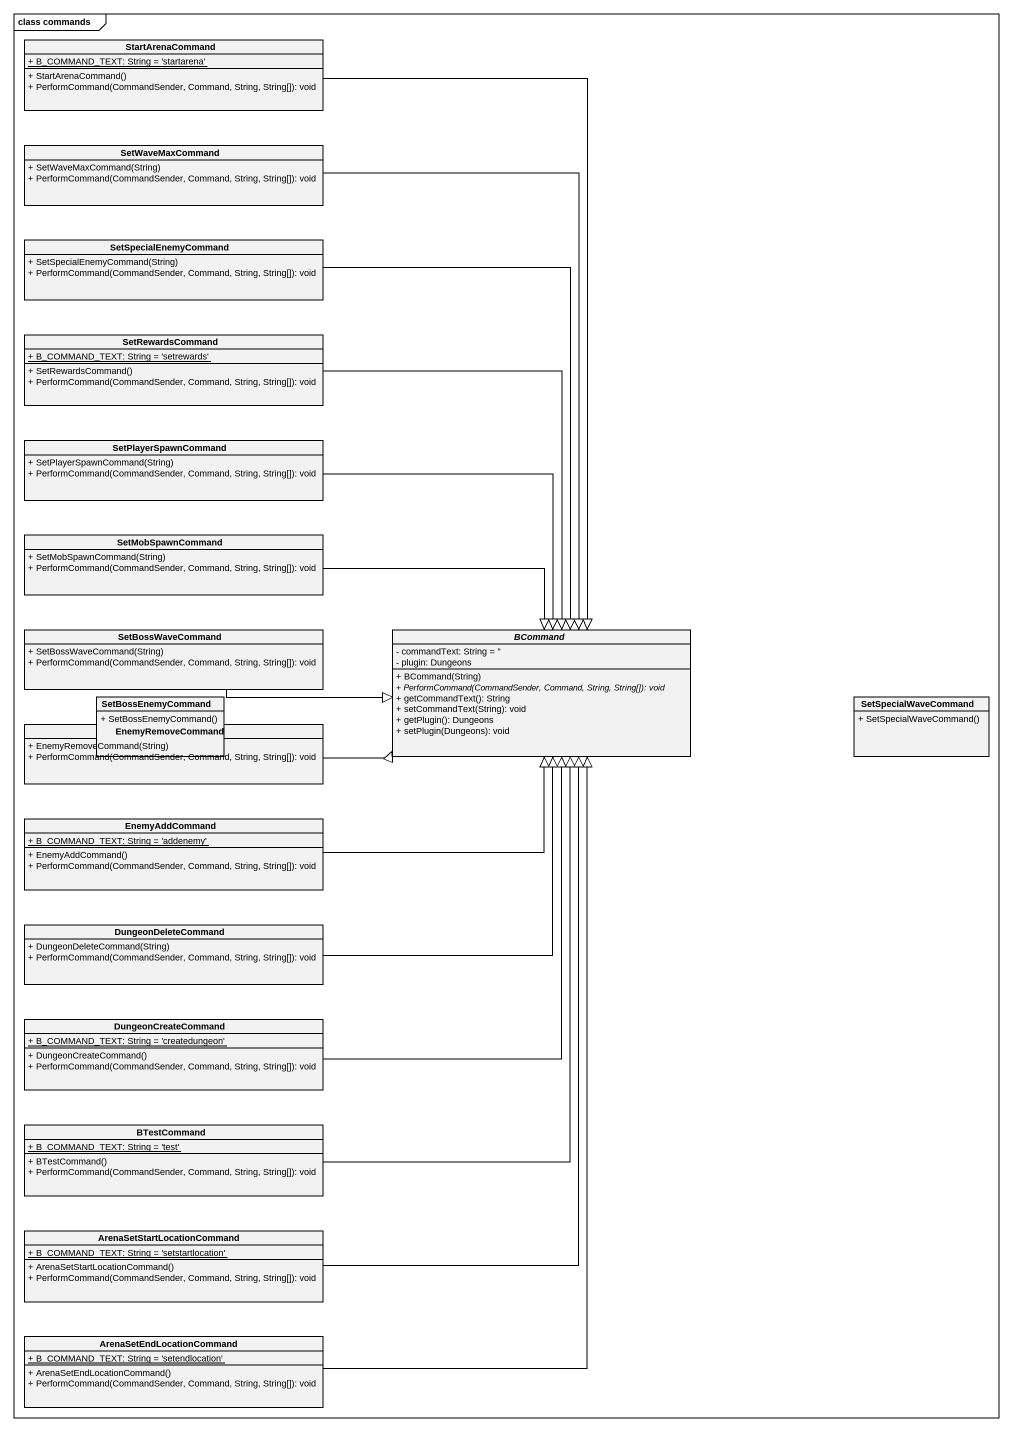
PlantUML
@startuml
mainframe class commands
hide circle
hide empty members
skinparam classAttributeIconSize 0
class StartArenaCommand {
  {static} + B_COMMAND_TEXT: String = 'startarena'
  + StartArenaCommand()
  + PerformCommand(CommandSender, Command, String, String[]): void
}
class SetWaveMaxCommand {
  + SetWaveMaxCommand(String)
  + PerformCommand(CommandSender, Command, String, String[]): void
}
class SetSpecialEnemyCommand {
  + SetSpecialEnemyCommand(String)
  + PerformCommand(CommandSender, Command, String, String[]): void
}
class SetRewardsCommand {
  {static} + B_COMMAND_TEXT: String = 'setrewards'
  + SetRewardsCommand()
  + PerformCommand(CommandSender, Command, String, String[]): void
}
class SetPlayerSpawnCommand {
  + SetPlayerSpawnCommand(String)
  + PerformCommand(CommandSender, Command, String, String[]): void
}
class SetMobSpawnCommand {
  + SetMobSpawnCommand(String)
  + PerformCommand(CommandSender, Command, String, String[]): void
}
class SetBossWaveCommand {
  + SetBossWaveCommand(String)
  + PerformCommand(CommandSender, Command, String, String[]): void
}
abstract class BCommand {
  - commandText: String = ''
  - plugin: Dungeons
  + BCommand(String)
  {abstract} + PerformCommand(CommandSender, Command, String, String[]): void
  + getCommandText(): String
  + setCommandText(String): void
  + getPlugin(): Dungeons
  + setPlugin(Dungeons): void
}
class EnemyRemoveCommand {
  + EnemyRemoveCommand(String)
  + PerformCommand(CommandSender, Command, String, String[]): void
}
class SetBossEnemyCommand {
  + SetBossEnemyCommand()
}
class SetSpecialWaveCommand {
  + SetSpecialWaveCommand()
}
class EnemyAddCommand {
  {static} + B_COMMAND_TEXT: String = 'addenemy'
  + EnemyAddCommand()
  + PerformCommand(CommandSender, Command, String, String[]): void
}
class DungeonDeleteCommand {
  + DungeonDeleteCommand(String)
  + PerformCommand(CommandSender, Command, String, String[]): void
}
class DungeonCreateCommand {
  {static} + B_COMMAND_TEXT: String = 'createdungeon'
  + DungeonCreateCommand()
  + PerformCommand(CommandSender, Command, String, String[]): void
}
class BTestCommand {
  {static} + B_COMMAND_TEXT: String = 'test'
  + BTestCommand()
  + PerformCommand(CommandSender, Command, String, String[]): void
}
class ArenaSetStartLocationCommand {
  {static} + B_COMMAND_TEXT: String = 'setstartlocation'
  + ArenaSetStartLocationCommand()
  + PerformCommand(CommandSender, Command, String, String[]): void
}
class ArenaSetEndLocationCommand {
  {static} + B_COMMAND_TEXT: String = 'setendlocation'
  + ArenaSetEndLocationCommand()
  + PerformCommand(CommandSender, Command, String, String[]): void
}
StartArenaCommand --|> BCommand
SetWaveMaxCommand --|> BCommand
SetSpecialEnemyCommand --|> BCommand
SetRewardsCommand --|> BCommand
SetPlayerSpawnCommand --|> BCommand
SetMobSpawnCommand -right-|> BCommand
SetBossWaveCommand -right-|> BCommand
EnemyRemoveCommand -right-|> BCommand
EnemyAddCommand -right-|> BCommand
DungeonDeleteCommand -up-|> BCommand
DungeonCreateCommand -up-|> BCommand
BTestCommand -up-|> BCommand
ArenaSetStartLocationCommand -up-|> BCommand
ArenaSetEndLocationCommand -up-|> BCommand
@enduml
